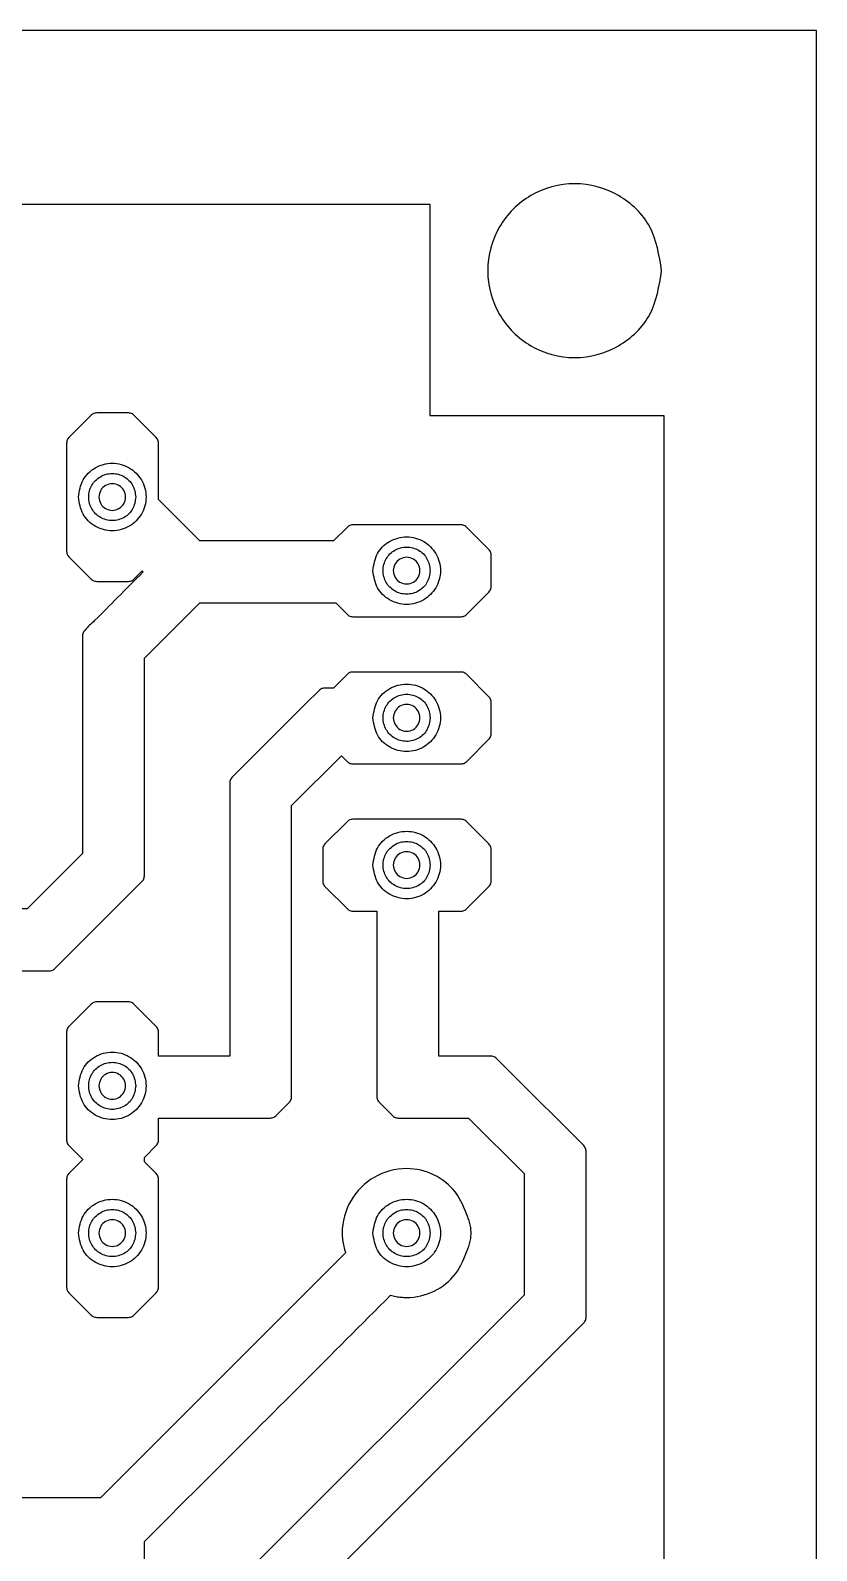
# Model space of a CAD drawing. Extents: x 3 to 107, y 3 to 87.
# Drawn here: x 93.8 to 107.36, y 60.67 to 86.9 of the extents above; entities that cross this region are included whole.
import ezdxf

# ---------------------------------------------------------------- set-up
doc = ezdxf.new("R2010")
doc.units = 0
doc.layers.add('ScottBernardi_VCdelay_PCB', color=7, linetype='CONTINUOUS')

msp = doc.modelspace()

# ---------------------------------------------------------------- linework, layer by layer
at = {"layer": 'ScottBernardi_VCdelay_PCB', "color": 7}
for points in [[(3.175, 2.94005), (107.362272, 2.94005), (107.362272, 86.901161), (3.175, 86.901161), (3.175, 2.94005), (3.175, 2.94005)], [(93.434606, 73.506542), (93.434606, 83.901139), (100.687364, 83.901139), (100.687364, 80.255181), (104.727375, 80.255181), (104.727375, 43.14825), (104.727375, 43.14825)], [(95.486361, 80.299983), (94.939203, 80.299983)], [(94.845717, 80.261178), (94.458719, 79.874533)], [(95.966492, 79.874533), (95.5802, 80.261178)], [(94.419914, 79.781047), (94.419914, 77.913089)], [(99.265317, 78.330778), (99.027192, 78.092653), (96.720378, 78.092653), (96.00565, 78.807028), (96.00565, 79.781047)], [(101.226761, 78.369583), (99.358803, 78.369583)], [(101.707597, 77.943781), (101.320247, 78.330778)], [(94.458719, 77.819603), (94.845717, 77.432606)], [(101.74605, 77.303489), (101.74605, 77.850294)], [(94.939203, 77.3938), (95.486361, 77.3938)], [(95.5802, 77.432606), (95.724486, 77.576892), (95.742478, 77.558547)], [(101.320247, 76.823006), (101.707597, 77.210003)], [(95.762939, 72.312036), (95.762939, 76.067356), (96.720025, 77.024089), (99.064586, 77.024089), (99.265317, 76.823006)], [(99.358803, 76.7842), (101.226761, 76.7842)], [(94.694375, 76.455058), (94.694375, 72.699739), (93.737642, 71.743006), (91.088633, 71.743006)], [(101.226761, 75.829583), (99.358803, 75.829583)], [(99.265317, 75.790778), (99.027192, 75.553006), (98.872322, 75.553006)], [(101.707597, 75.404133), (101.320247, 75.790778)], [(98.778483, 75.5142), (98.542828, 75.278544), (97.272828, 74.008544)], [(101.74605, 74.763489), (101.74605, 75.310647)], [(101.320247, 74.283358), (101.707597, 74.670003)], [(98.302939, 68.502036), (98.302939, 73.527003), (99.162306, 74.386369), (99.265317, 74.283358)], [(99.358803, 74.244553), (101.226761, 74.244553)], [(97.234375, 73.915058), (97.234375, 69.203006), (96.00565, 69.203006), (96.00565, 69.621047)], [(99.265317, 73.251131), (98.878319, 72.864133)], [(101.226761, 73.289936), (99.358803, 73.289936)], [(101.707597, 72.864133), (101.320247, 73.251131)], [(98.839867, 72.770647), (98.839867, 72.223842)], [(101.74605, 72.223842), (101.74605, 72.770647)], [(94.218478, 70.712894), (95.724133, 72.21855)], [(98.878319, 72.130356), (99.265317, 71.743358)], [(101.320247, 71.743358), (101.707597, 72.130356)], [(99.358803, 71.704553), (99.774022, 71.704553), (99.774022, 68.502036)], [(100.842939, 69.203006), (100.842939, 71.704553), (101.226761, 71.704553)], [(93.426844, 67.174886), (93.223292, 67.378086), (93.223292, 70.674089), (94.125344, 70.674089)], [(94.845717, 70.101531), (94.458719, 69.714533)], [(95.486361, 70.140336), (94.939203, 70.140336)], [(95.966492, 69.714533), (95.5802, 70.101531)], [(94.419914, 69.621047), (94.419914, 67.753442)], [(101.745344, 69.203006), (100.842939, 69.203006), (100.842939, 69.203006)], [(103.344486, 67.658544), (102.074839, 68.928544), (101.839183, 69.1642)], [(98.028831, 68.172894), (98.264486, 68.40855)], [(99.812828, 68.40855), (100.048483, 68.172894)], [(96.00565, 67.753442), (96.00565, 68.134089), (97.934992, 68.134089)], [(100.141969, 68.134089), (101.357289, 68.134089), (102.314022, 67.177003), (102.314022, 65.079739), (97.272828, 60.038544)], [(94.458719, 67.659956), (94.694375, 67.4243), (94.694375, 67.410542), (94.458719, 67.174886), (94.458719, 67.174886)], [(95.966492, 67.174886), (95.762939, 67.378439), (95.762939, 67.45605), (95.966492, 67.659956)], [(103.383292, 64.692036), (103.383292, 67.565058)], [(94.419914, 67.0814), (94.419914, 65.213442)], [(96.00565, 65.213442), (96.00565, 67.0814)], [(99.234272, 65.809989), (95.007642, 61.583006), (18.862322, 61.583006)], [(94.458719, 65.119956), (94.845717, 64.732958)], [(95.5802, 64.732958), (95.966492, 65.119956)], [(94.939203, 64.694153), (95.486361, 64.694153)], [(98.302939, 55.802036), (98.302939, 59.557003), (103.344486, 64.598197)], [(95.966492, 59.555239), (95.762939, 59.758792), (95.762939, 60.827003)]]:
    msp.add_lwpolyline(points, dxfattribs=at)
for points, knots in [([(104.687511, 82.754964), (104.64627, 82.490554), (104.565006, 81.969551), (103.967843, 81.395988), (103.188877, 81.183377), (102.401729, 81.395988), (101.828628, 81.969551), (101.61586, 82.754964), (101.828628, 83.540376), (102.401729, 84.11394), (103.188877, 84.32655), (103.967843, 84.11394), (104.565006, 83.540376), (104.64627, 83.019374), (104.687511, 82.754964)], [0, 0, 0, 0, 0.784253, 1.545321, 2.329574, 3.113827, 3.874895, 4.659148, 5.443402, 6.204469, 6.988722, 7.772976, 8.534043, 9.318296, 9.318296, 9.318296, 9.318296]), ([(94.939203, 80.299983), (94.927674, 80.299084), (94.904682, 80.297292), (94.872011, 80.283849), (94.854508, 80.268758), (94.845717, 80.261178)], [0, 0, 0, 0, 0.034565, 0.068931, 0.103611, 0.103611, 0.103611, 0.103611]), ([(95.5802, 80.261178), (95.571348, 80.268754), (95.553756, 80.28381), (95.521007, 80.297319), (95.497949, 80.299092), (95.486361, 80.299983)], [0, 0, 0, 0, 0.034815, 0.069192, 0.103926, 0.103926, 0.103926, 0.103926]), ([(94.458719, 79.874533), (94.451215, 79.865674), (94.43629, 79.848054), (94.422668, 79.815517), (94.420833, 79.792556), (94.419914, 79.781047)], [0, 0, 0, 0, 0.034709, 0.069032, 0.10353, 0.10353, 0.10353, 0.10353]), ([(96.00565, 79.781047), (96.004754, 79.792554), (96.002966, 79.815513), (95.989348, 79.848176), (95.974156, 79.865694), (95.966492, 79.874533)], [0, 0, 0, 0, 0.034489, 0.068817, 0.103773, 0.103773, 0.103773, 0.103773]), ([(94.624878, 78.849714), (94.640957, 78.747054), (94.672655, 78.544668), (94.904598, 78.321934), (95.20713, 78.239022), (95.512853, 78.321934), (95.735406, 78.544668), (95.818379, 78.849714), (95.735406, 79.15476), (95.512853, 79.377494), (95.20713, 79.460406), (94.904598, 79.377494), (94.672655, 79.15476), (94.640957, 78.952374), (94.624878, 78.849714)], [0, 0, 0, 0, 0.304537, 0.600368, 0.904904, 1.209441, 1.505272, 1.809809, 2.114345, 2.410176, 2.714713, 3.01925, 3.315081, 3.619618, 3.619618, 3.619618, 3.619618]), ([(95.614067, 78.849714), (95.602915, 78.921339), (95.58094, 79.062473), (95.419184, 79.217942), (95.208083, 79.275504), (94.994791, 79.217885), (94.83953, 79.062493), (94.781849, 78.849714), (94.83953, 78.636935), (94.994791, 78.481543), (95.208083, 78.423924), (95.419184, 78.481485), (95.58094, 78.636955), (95.602915, 78.778088), (95.614067, 78.849714)], [0, 0, 0, 0, 0.212439, 0.418597, 0.631208, 0.843667, 1.049881, 1.26234, 1.4748, 1.681013, 1.893473, 2.106084, 2.312242, 2.524681, 2.524681, 2.524681, 2.524681]), ([(94.977656, 78.849714), (94.984026, 78.890201), (94.996591, 78.970062), (95.088103, 79.057921), (95.207454, 79.090779), (95.328068, 79.057922), (95.415865, 78.97006), (95.448727, 78.84967), (95.415922, 78.729257), (95.328048, 78.641408), (95.207454, 78.608697), (95.088122, 78.641407), (94.996532, 78.729259), (94.984009, 78.809168), (94.977656, 78.849714)], [0, 0, 0, 0, 0.120121, 0.236938, 0.357059, 0.47718, 0.593997, 0.714118, 0.83439, 0.951152, 1.071252, 1.191353, 1.308114, 1.428387, 1.428387, 1.428387, 1.428387]), ([(99.358803, 78.369583), (99.347294, 78.368664), (99.324333, 78.366829), (99.291796, 78.353207), (99.274176, 78.338282), (99.265317, 78.330778)], [0, 0, 0, 0, 0.034498, 0.068821, 0.10353, 0.10353, 0.10353, 0.10353]), ([(101.320247, 78.330778), (101.311471, 78.338288), (101.29397, 78.353266), (101.261386, 78.366853), (101.238348, 78.36867), (101.226761, 78.369583)], [0, 0, 0, 0, 0.034522, 0.068845, 0.103576, 0.103576, 0.103576, 0.103576]), ([(94.419914, 77.913089), (94.420828, 77.901502), (94.422644, 77.878464), (94.436232, 77.84588), (94.451209, 77.828379), (94.458719, 77.819603)], [0, 0, 0, 0, 0.034731, 0.069054, 0.103576, 0.103576, 0.103576, 0.103576]), ([(99.704878, 77.579714), (99.720962, 77.477029), (99.752671, 77.274582), (99.984544, 77.051688), (100.287163, 76.968615), (100.592992, 77.05171), (100.815624, 77.274528), (100.8988, 77.579636), (100.815588, 77.884705), (100.592959, 78.107374), (100.287163, 78.190459), (99.984577, 78.107396), (99.752714, 77.884653), (99.720973, 77.682315), (99.704878, 77.579714)], [0, 0, 0, 0, 0.304625, 0.600576, 0.905137, 1.209786, 1.505857, 1.810506, 2.114915, 2.410922, 2.715567, 3.020124, 3.316011, 3.620396, 3.620396, 3.620396, 3.620396]), ([(100.694419, 77.579714), (100.68321, 77.65135), (100.661115, 77.792549), (100.499155, 77.94785), (100.288119, 78.005535), (100.074897, 77.947815), (99.919629, 77.792517), (99.861796, 77.57968), (99.919651, 77.366827), (100.074844, 77.211368), (100.288119, 77.15349), (100.499208, 77.211332), (100.661099, 77.366793), (100.683205, 77.508053), (100.694419, 77.579714)], [0, 0, 0, 0, 0.212483, 0.418817, 0.631365, 0.843673, 1.049942, 1.262422, 1.47499, 1.681379, 1.893711, 2.106283, 2.312736, 2.525308, 2.525308, 2.525308, 2.525308]), ([(101.74605, 77.850294), (101.74516, 77.861877), (101.743392, 77.884887), (101.730017, 77.917512), (101.715086, 77.935007), (101.707597, 77.943781)], [0, 0, 0, 0, 0.034719, 0.068977, 0.103444, 0.103444, 0.103444, 0.103444]), ([(100.057656, 77.579714), (100.064026, 77.6202), (100.076591, 77.700059), (100.168103, 77.787929), (100.287532, 77.82077), (100.408261, 77.787965), (100.49621, 77.700092), (100.529085, 77.579636), (100.496245, 77.459141), (100.408295, 77.371119), (100.287532, 77.338304), (100.168071, 77.371154), (100.076548, 77.459175), (100.064014, 77.539144), (100.057656, 77.579714)], [0, 0, 0, 0, 0.120121, 0.236938, 0.357059, 0.477419, 0.594301, 0.714426, 0.83479, 0.951736, 1.0721, 1.192224, 1.309106, 1.429467, 1.429467, 1.429467, 1.429467]), ([(95.742478, 77.558547), (95.593763, 77.410961), (95.312925, 77.132253), (94.982433, 76.789411), (94.777157, 76.601673), (94.71044, 76.522157), (94.697056, 76.489575), (94.695271, 76.46659), (94.694375, 76.455058)], [0, 0, 0, 0, 0.628572, 1.18702, 1.42811, 1.462639, 1.49697, 1.531533, 1.531533, 1.531533, 1.531533]), ([(94.845717, 77.432606), (94.854519, 77.425095), (94.872077, 77.410114), (94.904664, 77.396562), (94.92767, 77.394722), (94.939203, 77.3938)], [0, 0, 0, 0, 0.034585, 0.06898, 0.103555, 0.103555, 0.103555, 0.103555]), ([(95.486361, 77.3938), (95.497953, 77.394715), (95.521025, 77.396535), (95.553691, 77.410153), (95.571337, 77.425099), (95.5802, 77.432606)], [0, 0, 0, 0, 0.034744, 0.069151, 0.103871, 0.103871, 0.103871, 0.103871]), ([(101.707597, 77.210003), (101.715086, 77.218777), (101.730017, 77.236271), (101.743392, 77.268896), (101.74516, 77.291907), (101.74605, 77.303489)], [0, 0, 0, 0, 0.034467, 0.068725, 0.103444, 0.103444, 0.103444, 0.103444]), ([(99.265317, 76.823006), (99.274176, 76.815501), (99.291796, 76.800576), (99.324333, 76.786954), (99.347294, 76.78512), (99.358803, 76.7842)], [0, 0, 0, 0, 0.034709, 0.069032, 0.10353, 0.10353, 0.10353, 0.10353]), ([(101.226761, 76.7842), (101.238348, 76.785114), (101.261386, 76.78693), (101.29397, 76.800518), (101.311471, 76.815495), (101.320247, 76.823006)], [0, 0, 0, 0, 0.034731, 0.069054, 0.103576, 0.103576, 0.103576, 0.103576]), ([(99.358803, 75.829583), (99.347297, 75.828687), (99.324351, 75.8269), (99.291731, 75.813387), (99.274165, 75.798351), (99.265317, 75.790778)], [0, 0, 0, 0, 0.034487, 0.06878, 0.103585, 0.103585, 0.103585, 0.103585]), ([(101.320247, 75.790778), (101.311483, 75.798357), (101.294036, 75.813445), (101.261368, 75.826924), (101.238344, 75.828693), (101.226761, 75.829583)], [0, 0, 0, 0, 0.034618, 0.068911, 0.103632, 0.103632, 0.103632, 0.103632]), ([(98.872322, 75.553006), (98.860707, 75.552088), (98.837589, 75.550262), (98.804873, 75.536715), (98.78729, 75.521713), (98.778483, 75.5142)], [0, 0, 0, 0, 0.034822, 0.069301, 0.103896, 0.103896, 0.103896, 0.103896]), ([(99.704878, 75.039714), (99.720957, 74.937054), (99.752655, 74.734668), (99.984597, 74.511933), (100.287164, 74.429018), (100.592937, 74.511954), (100.815651, 74.734615), (100.898782, 75.039714), (100.815651, 75.344813), (100.592937, 75.567473), (100.287164, 75.65041), (99.984597, 75.567495), (99.752655, 75.34476), (99.720957, 75.142374), (99.704878, 75.039714)], [0, 0, 0, 0, 0.304537, 0.600368, 0.904904, 1.209529, 1.505481, 1.810041, 2.114602, 2.410553, 2.715178, 3.019714, 3.315546, 3.620082, 3.620082, 3.620082, 3.620082]), ([(100.694419, 75.039714), (100.68321, 75.11135), (100.661115, 75.252549), (100.499155, 75.40785), (100.288119, 75.465535), (100.074897, 75.407815), (99.91963, 75.252516), (99.861801, 75.039714), (99.91963, 74.826912), (100.074897, 74.671613), (100.288119, 74.613893), (100.499155, 74.671577), (100.661115, 74.826878), (100.68321, 74.968078), (100.694419, 75.039714)], [0, 0, 0, 0, 0.212483, 0.418817, 0.631365, 0.843673, 1.049942, 1.262422, 1.474902, 1.681171, 1.893479, 2.106027, 2.31236, 2.524844, 2.524844, 2.524844, 2.524844]), ([(101.74605, 75.310647), (101.745154, 75.322152), (101.743369, 75.345085), (101.729959, 75.377663), (101.71508, 75.395276), (101.707597, 75.404133)], [0, 0, 0, 0, 0.034486, 0.068744, 0.103398, 0.103398, 0.103398, 0.103398]), ([(100.057656, 75.039714), (100.064026, 75.0802), (100.076591, 75.160059), (100.168103, 75.247929), (100.287532, 75.28077), (100.408262, 75.247965), (100.496209, 75.160091), (100.529081, 75.03967), (100.496266, 74.919226), (100.408242, 74.831364), (100.287532, 74.798707), (100.168123, 74.831399), (100.076532, 74.919261), (100.064009, 74.999168), (100.057656, 75.039714)], [0, 0, 0, 0, 0.120121, 0.236938, 0.357059, 0.477419, 0.594301, 0.714426, 0.834701, 0.951528, 1.071868, 1.191968, 1.30873, 1.429002, 1.429002, 1.429002, 1.429002]), ([(101.707597, 74.670003), (101.71508, 74.67886), (101.729959, 74.696473), (101.743369, 74.729051), (101.745154, 74.751984), (101.74605, 74.763489)], [0, 0, 0, 0, 0.034654, 0.068912, 0.103398, 0.103398, 0.103398, 0.103398]), ([(99.265317, 74.283358), (99.274165, 74.275785), (99.291731, 74.260749), (99.324351, 74.247236), (99.347297, 74.245449), (99.358803, 74.244553)], [0, 0, 0, 0, 0.034804, 0.069097, 0.103585, 0.103585, 0.103585, 0.103585]), ([(101.226761, 74.244553), (101.238344, 74.245443), (101.261368, 74.247212), (101.294036, 74.260691), (101.311483, 74.275779), (101.320247, 74.283358)], [0, 0, 0, 0, 0.034721, 0.069014, 0.103632, 0.103632, 0.103632, 0.103632]), ([(97.272828, 74.008544), (97.265345, 73.999687), (97.250466, 73.982074), (97.237056, 73.949496), (97.235271, 73.926563), (97.234375, 73.915058)], [0, 0, 0, 0, 0.034654, 0.068912, 0.103398, 0.103398, 0.103398, 0.103398]), ([(99.358803, 73.289936), (99.347294, 73.289017), (99.324333, 73.287182), (99.291796, 73.27356), (99.274176, 73.258635), (99.265317, 73.251131)], [0, 0, 0, 0, 0.034498, 0.068821, 0.10353, 0.10353, 0.10353, 0.10353]), ([(101.320247, 73.251131), (101.311471, 73.258641), (101.29397, 73.273618), (101.261386, 73.287206), (101.238348, 73.289022), (101.226761, 73.289936)], [0, 0, 0, 0, 0.034522, 0.068845, 0.103576, 0.103576, 0.103576, 0.103576]), ([(99.704878, 72.499714), (99.720957, 72.397054), (99.752655, 72.194668), (99.984597, 71.971933), (100.287164, 71.889018), (100.592937, 71.971954), (100.815651, 72.194615), (100.898782, 72.499714), (100.815651, 72.804813), (100.592937, 73.027473), (100.287164, 73.11041), (99.984597, 73.027495), (99.752655, 72.80476), (99.720957, 72.602374), (99.704878, 72.499714)], [0, 0, 0, 0, 0.304537, 0.600368, 0.904904, 1.209529, 1.505481, 1.810041, 2.114602, 2.410553, 2.715178, 3.019714, 3.315546, 3.620082, 3.620082, 3.620082, 3.620082]), ([(98.878319, 72.864133), (98.870831, 72.855359), (98.8559, 72.837865), (98.842525, 72.80524), (98.840757, 72.782229), (98.839867, 72.770647)], [0, 0, 0, 0, 0.034467, 0.068725, 0.103444, 0.103444, 0.103444, 0.103444]), ([(100.694419, 72.499714), (100.68321, 72.57135), (100.661115, 72.712549), (100.499155, 72.86785), (100.288119, 72.925535), (100.074897, 72.867815), (99.91963, 72.712516), (99.861801, 72.499714), (99.91963, 72.286912), (100.074897, 72.131613), (100.288119, 72.073893), (100.499155, 72.131577), (100.661115, 72.286878), (100.68321, 72.428078), (100.694419, 72.499714)], [0, 0, 0, 0, 0.212483, 0.418817, 0.631365, 0.843673, 1.049942, 1.262422, 1.474902, 1.681171, 1.893479, 2.106027, 2.31236, 2.524844, 2.524844, 2.524844, 2.524844]), ([(100.057656, 72.499714), (100.064026, 72.5402), (100.076591, 72.620059), (100.168103, 72.707929), (100.287532, 72.74077), (100.408262, 72.707965), (100.496209, 72.620091), (100.529081, 72.49967), (100.496266, 72.379226), (100.408242, 72.291364), (100.287532, 72.258707), (100.168123, 72.291399), (100.076532, 72.379261), (100.064009, 72.459168), (100.057656, 72.499714)], [0, 0, 0, 0, 0.120121, 0.236938, 0.357059, 0.477419, 0.594301, 0.714426, 0.834701, 0.951528, 1.071868, 1.191968, 1.30873, 1.429002, 1.429002, 1.429002, 1.429002]), ([(101.74605, 72.770647), (101.74516, 72.782229), (101.743392, 72.80524), (101.730017, 72.837865), (101.715086, 72.855359), (101.707597, 72.864133)], [0, 0, 0, 0, 0.034719, 0.068977, 0.103444, 0.103444, 0.103444, 0.103444]), ([(95.724133, 72.21855), (95.731713, 72.227315), (95.746801, 72.244762), (95.760279, 72.277429), (95.762049, 72.300453), (95.762939, 72.312036)], [0, 0, 0, 0, 0.034618, 0.068911, 0.103632, 0.103632, 0.103632, 0.103632]), ([(98.839867, 72.223842), (98.840757, 72.212259), (98.842525, 72.189249), (98.8559, 72.156624), (98.870831, 72.139129), (98.878319, 72.130356)], [0, 0, 0, 0, 0.034719, 0.068977, 0.103444, 0.103444, 0.103444, 0.103444]), ([(101.707597, 72.130356), (101.715086, 72.139129), (101.730017, 72.156624), (101.743392, 72.189249), (101.74516, 72.212259), (101.74605, 72.223842)], [0, 0, 0, 0, 0.034467, 0.068725, 0.103444, 0.103444, 0.103444, 0.103444]), ([(99.265317, 71.743358), (99.274176, 71.735854), (99.291796, 71.720929), (99.324333, 71.707307), (99.347294, 71.705472), (99.358803, 71.704553)], [0, 0, 0, 0, 0.034709, 0.069032, 0.10353, 0.10353, 0.10353, 0.10353]), ([(101.226761, 71.704553), (101.238348, 71.705466), (101.261386, 71.707283), (101.29397, 71.720871), (101.311471, 71.735848), (101.320247, 71.743358)], [0, 0, 0, 0, 0.034731, 0.069054, 0.103576, 0.103576, 0.103576, 0.103576]), ([(94.125344, 70.674089), (94.136849, 70.675007), (94.159775, 70.676838), (94.19223, 70.69043), (94.209705, 70.705386), (94.218478, 70.712894)], [0, 0, 0, 0, 0.034485, 0.068723, 0.103235, 0.103235, 0.103235, 0.103235]), ([(94.939203, 70.140336), (94.92767, 70.139414), (94.904664, 70.137574), (94.872077, 70.124022), (94.854519, 70.109041), (94.845717, 70.101531)], [0, 0, 0, 0, 0.034575, 0.068971, 0.103555, 0.103555, 0.103555, 0.103555]), ([(95.5802, 70.101531), (95.571337, 70.109037), (95.553691, 70.123983), (95.521025, 70.137601), (95.497953, 70.139421), (95.486361, 70.140336)], [0, 0, 0, 0, 0.03472, 0.069127, 0.103871, 0.103871, 0.103871, 0.103871]), ([(94.458719, 69.714533), (94.451209, 69.705757), (94.436232, 69.688256), (94.422644, 69.655672), (94.420828, 69.632634), (94.419914, 69.621047)], [0, 0, 0, 0, 0.034522, 0.068845, 0.103576, 0.103576, 0.103576, 0.103576]), ([(96.00565, 69.621047), (96.00476, 69.632631), (96.002989, 69.655668), (95.989406, 69.688379), (95.974162, 69.705778), (95.966492, 69.714533)], [0, 0, 0, 0, 0.034722, 0.06905, 0.103821, 0.103821, 0.103821, 0.103821]), ([(94.624878, 68.689714), (94.640957, 68.587054), (94.672655, 68.384668), (94.904598, 68.161934), (95.20713, 68.079022), (95.512853, 68.161934), (95.735406, 68.384668), (95.818379, 68.689714), (95.735406, 68.99476), (95.512853, 69.217494), (95.20713, 69.300406), (94.904598, 69.217494), (94.672655, 68.99476), (94.640957, 68.792374), (94.624878, 68.689714)], [0, 0, 0, 0, 0.304537, 0.600368, 0.904904, 1.209441, 1.505272, 1.809809, 2.114345, 2.410176, 2.714713, 3.01925, 3.315081, 3.619618, 3.619618, 3.619618, 3.619618]), ([(95.614067, 68.689714), (95.602915, 68.761339), (95.58094, 68.902473), (95.419184, 69.057942), (95.208083, 69.115504), (94.994791, 69.057885), (94.83953, 68.902493), (94.781849, 68.689714), (94.83953, 68.476935), (94.994791, 68.321543), (95.208083, 68.263924), (95.419184, 68.321485), (95.58094, 68.476955), (95.602915, 68.618088), (95.614067, 68.689714)], [0, 0, 0, 0, 0.212439, 0.418597, 0.631208, 0.843667, 1.049881, 1.26234, 1.4748, 1.681013, 1.893473, 2.106084, 2.312242, 2.524681, 2.524681, 2.524681, 2.524681]), ([(101.839183, 69.1642), (101.830321, 69.171707), (101.812675, 69.186653), (101.780008, 69.20027), (101.756936, 69.202091), (101.745344, 69.203006)], [0, 0, 0, 0, 0.03472, 0.069127, 0.103871, 0.103871, 0.103871, 0.103871]), ([(94.977656, 68.689714), (94.984026, 68.730201), (94.996591, 68.810062), (95.088103, 68.897921), (95.207454, 68.930779), (95.328068, 68.897922), (95.415865, 68.81006), (95.448727, 68.68967), (95.415922, 68.569257), (95.328048, 68.481408), (95.207454, 68.448697), (95.088122, 68.481407), (94.996532, 68.569259), (94.984009, 68.649168), (94.977656, 68.689714)], [0, 0, 0, 0, 0.120121, 0.236938, 0.357059, 0.47718, 0.593997, 0.714118, 0.83439, 0.951152, 1.071252, 1.191353, 1.308114, 1.428387, 1.428387, 1.428387, 1.428387]), ([(98.264486, 68.40855), (98.271975, 68.417324), (98.286906, 68.434818), (98.300281, 68.467443), (98.302049, 68.490454), (98.302939, 68.502036)], [0, 0, 0, 0, 0.034467, 0.068725, 0.103444, 0.103444, 0.103444, 0.103444]), ([(99.774022, 68.502036), (99.774912, 68.490453), (99.776682, 68.467429), (99.79016, 68.434762), (99.805248, 68.417315), (99.812828, 68.40855)], [0, 0, 0, 0, 0.034721, 0.069014, 0.103632, 0.103632, 0.103632, 0.103632]), ([(97.934992, 68.134089), (97.946604, 68.134983), (97.969707, 68.136762), (98.002506, 68.1502), (98.020035, 68.165312), (98.028831, 68.172894)], [0, 0, 0, 0, 0.034811, 0.069261, 0.103952, 0.103952, 0.103952, 0.103952]), ([(100.048483, 68.172894), (100.057275, 68.165314), (100.074778, 68.150223), (100.107448, 68.13678), (100.13044, 68.134988), (100.141969, 68.134089)], [0, 0, 0, 0, 0.03468, 0.069045, 0.103611, 0.103611, 0.103611, 0.103611]), ([(94.419914, 67.753442), (94.420828, 67.741855), (94.422644, 67.718817), (94.436232, 67.686232), (94.451209, 67.668731), (94.458719, 67.659956)], [0, 0, 0, 0, 0.034731, 0.069054, 0.103576, 0.103576, 0.103576, 0.103576]), ([(95.966492, 67.659956), (95.974162, 67.668711), (95.989406, 67.68611), (96.002989, 67.718821), (96.00476, 67.741858), (96.00565, 67.753442)], [0, 0, 0, 0, 0.034771, 0.069099, 0.103821, 0.103821, 0.103821, 0.103821]), ([(103.383292, 67.565058), (103.382396, 67.576564), (103.380609, 67.59951), (103.367095, 67.63213), (103.35206, 67.649696), (103.344486, 67.658544)], [0, 0, 0, 0, 0.034487, 0.06878, 0.103585, 0.103585, 0.103585, 0.103585]), ([(94.458719, 67.174886), (94.451215, 67.166027), (94.43629, 67.148407), (94.422668, 67.11587), (94.420833, 67.092909), (94.419914, 67.0814)], [0, 0, 0, 0, 0.034709, 0.069032, 0.10353, 0.10353, 0.10353, 0.10353]), ([(96.00565, 67.0814), (96.004754, 67.092907), (96.002966, 67.115866), (95.989348, 67.148528), (95.974156, 67.166047), (95.966492, 67.174886)], [0, 0, 0, 0, 0.034489, 0.068817, 0.103773, 0.103773, 0.103773, 0.103773]), ([(101.343883, 66.424528), (101.284373, 66.575455), (101.166372, 66.874723), (100.7725, 67.186175), (100.257428, 67.306982), (99.705231, 67.156317), (99.281261, 66.732562), (99.163733, 66.303997), (99.180798, 66.033192), (99.201393, 65.919367), (99.223349, 65.846327), (99.234272, 65.809989)], [0, 0, 0, 0, 0.479752, 0.951287, 1.439396, 2.020426, 2.584888, 3.165918, 3.283236, 3.398152, 3.511931, 3.511931, 3.511931, 3.511931]), ([(94.624878, 66.149714), (94.640957, 66.047054), (94.672655, 65.844668), (94.904598, 65.621934), (95.20713, 65.539022), (95.512853, 65.621934), (95.735406, 65.844668), (95.818379, 66.149714), (95.735406, 66.45476), (95.512853, 66.677494), (95.20713, 66.760406), (94.904598, 66.677494), (94.672655, 66.45476), (94.640957, 66.252374), (94.624878, 66.149714)], [0, 0, 0, 0, 0.304537, 0.600368, 0.904904, 1.209441, 1.505272, 1.809809, 2.114345, 2.410176, 2.714713, 3.01925, 3.315081, 3.619618, 3.619618, 3.619618, 3.619618]), ([(99.704878, 66.149714), (99.720957, 66.047054), (99.752655, 65.844668), (99.984597, 65.621933), (100.287164, 65.539018), (100.592937, 65.621954), (100.815651, 65.844615), (100.898782, 66.149714), (100.815651, 66.454813), (100.592937, 66.677473), (100.287164, 66.76041), (99.984597, 66.677495), (99.752655, 66.45476), (99.720957, 66.252374), (99.704878, 66.149714)], [0, 0, 0, 0, 0.304537, 0.600368, 0.904904, 1.209529, 1.505481, 1.810041, 2.114602, 2.410553, 2.715178, 3.019714, 3.315546, 3.620082, 3.620082, 3.620082, 3.620082]), ([(95.614067, 66.149714), (95.602915, 66.221339), (95.58094, 66.362473), (95.419184, 66.517942), (95.208083, 66.575504), (94.994791, 66.517885), (94.83953, 66.362493), (94.781849, 66.149714), (94.83953, 65.936935), (94.994791, 65.781543), (95.208083, 65.723924), (95.419184, 65.781485), (95.58094, 65.936955), (95.602915, 66.078088), (95.614067, 66.149714)], [0, 0, 0, 0, 0.212439, 0.418597, 0.631208, 0.843667, 1.049881, 1.26234, 1.4748, 1.681013, 1.893473, 2.106084, 2.312242, 2.524681, 2.524681, 2.524681, 2.524681]), ([(94.977656, 66.149714), (94.984026, 66.190201), (94.996591, 66.270062), (95.088103, 66.357921), (95.207454, 66.390779), (95.328068, 66.357922), (95.415865, 66.27006), (95.448727, 66.14967), (95.415922, 66.029257), (95.328048, 65.941408), (95.207454, 65.908697), (95.088122, 65.941407), (94.996532, 66.029259), (94.984009, 66.109168), (94.977656, 66.149714)], [0, 0, 0, 0, 0.120121, 0.236938, 0.357059, 0.47718, 0.593997, 0.714118, 0.83439, 0.951152, 1.071252, 1.191353, 1.308114, 1.428387, 1.428387, 1.428387, 1.428387]), ([(100.694419, 66.149714), (100.68321, 66.22135), (100.661115, 66.362549), (100.499155, 66.51785), (100.288119, 66.575535), (100.074897, 66.517815), (99.91963, 66.362516), (99.861801, 66.149714), (99.91963, 65.936912), (100.074897, 65.781613), (100.288119, 65.723893), (100.499155, 65.781577), (100.661115, 65.936878), (100.68321, 66.078078), (100.694419, 66.149714)], [0, 0, 0, 0, 0.212483, 0.418817, 0.631365, 0.843673, 1.049942, 1.262422, 1.474902, 1.681171, 1.893479, 2.106027, 2.31236, 2.524844, 2.524844, 2.524844, 2.524844]), ([(100.694419, 66.149714), (100.68321, 66.22135), (100.661115, 66.362549), (100.499155, 66.51785), (100.288119, 66.575535), (100.074897, 66.517815), (99.91963, 66.362516), (99.861801, 66.149714), (99.91963, 65.936912), (100.074897, 65.781613), (100.288119, 65.723893), (100.499155, 65.781577), (100.661115, 65.936878), (100.68321, 66.078078), (100.694419, 66.149714)], [0, 0, 0, 0, 0.212483, 0.418817, 0.631365, 0.843673, 1.049942, 1.262422, 1.474902, 1.681171, 1.893479, 2.106027, 2.31236, 2.524844, 2.524844, 2.524844, 2.524844]), ([(100.057656, 66.149714), (100.064026, 66.1902), (100.076591, 66.270059), (100.168103, 66.357929), (100.287532, 66.39077), (100.408262, 66.357965), (100.496209, 66.270091), (100.529081, 66.14967), (100.496266, 66.029226), (100.408242, 65.941364), (100.287532, 65.908707), (100.168123, 65.941399), (100.076532, 66.029261), (100.064009, 66.109168), (100.057656, 66.149714)], [0, 0, 0, 0, 0.120121, 0.236938, 0.357059, 0.477419, 0.594301, 0.714426, 0.834701, 0.951528, 1.071868, 1.191968, 1.30873, 1.429002, 1.429002, 1.429002, 1.429002]), ([(101.343883, 65.8749), (101.354883, 65.903675), (101.377074, 65.961727), (101.395508, 66.054392), (101.402233, 66.149714), (101.395508, 66.245036), (101.377074, 66.337701), (101.354883, 66.395752), (101.343883, 66.424528)], [0, 0, 0, 0, 0.092282, 0.186171, 0.28218, 0.378189, 0.472079, 0.564361, 0.564361, 0.564361, 0.564361]), ([(100.012147, 65.076211), (100.041899, 65.069038), (100.101703, 65.054621), (100.193842, 65.041118), (100.418819, 65.029498), (100.773009, 65.113684), (101.166245, 65.424596), (101.28433, 65.723937), (101.343883, 65.8749)], [0, 0, 0, 0, 0.091782, 0.184493, 0.278863, 0.766972, 1.238507, 1.718259, 1.718259, 1.718259, 1.718259]), ([(94.419914, 65.213442), (94.420828, 65.201855), (94.422644, 65.178817), (94.436232, 65.146232), (94.451209, 65.128731), (94.458719, 65.119956)], [0, 0, 0, 0, 0.034731, 0.069054, 0.103576, 0.103576, 0.103576, 0.103576]), ([(95.762939, 60.827003), (96.12992, 61.194009), (97.039559, 62.10371), (98.455896, 63.520179), (99.505379, 64.569514), (100.012147, 65.076211)], [0, 0, 0, 0, 1.557021, 3.859404, 6.009288, 6.009288, 6.009288, 6.009288]), ([(95.966492, 65.119956), (95.974162, 65.128711), (95.989406, 65.14611), (96.002989, 65.178821), (96.00476, 65.201858), (96.00565, 65.213442)], [0, 0, 0, 0, 0.034771, 0.069099, 0.103821, 0.103821, 0.103821, 0.103821]), ([(94.845717, 64.732958), (94.854519, 64.725447), (94.872077, 64.710467), (94.904664, 64.696915), (94.92767, 64.695075), (94.939203, 64.694153)], [0, 0, 0, 0, 0.034585, 0.06898, 0.103555, 0.103555, 0.103555, 0.103555]), ([(95.486361, 64.694153), (95.497953, 64.695067), (95.521025, 64.696888), (95.553691, 64.710506), (95.571337, 64.725452), (95.5802, 64.732958)], [0, 0, 0, 0, 0.034744, 0.069151, 0.103871, 0.103871, 0.103871, 0.103871]), ([(103.344486, 64.598197), (103.352062, 64.607049), (103.367119, 64.624641), (103.380627, 64.65739), (103.382401, 64.680448), (103.383292, 64.692036)], [0, 0, 0, 0, 0.034815, 0.069192, 0.103926, 0.103926, 0.103926, 0.103926])]:
    msp.add_open_spline(points, degree=3, knots=knots, dxfattribs=at)

doc.saveas('drawing.dxf')
